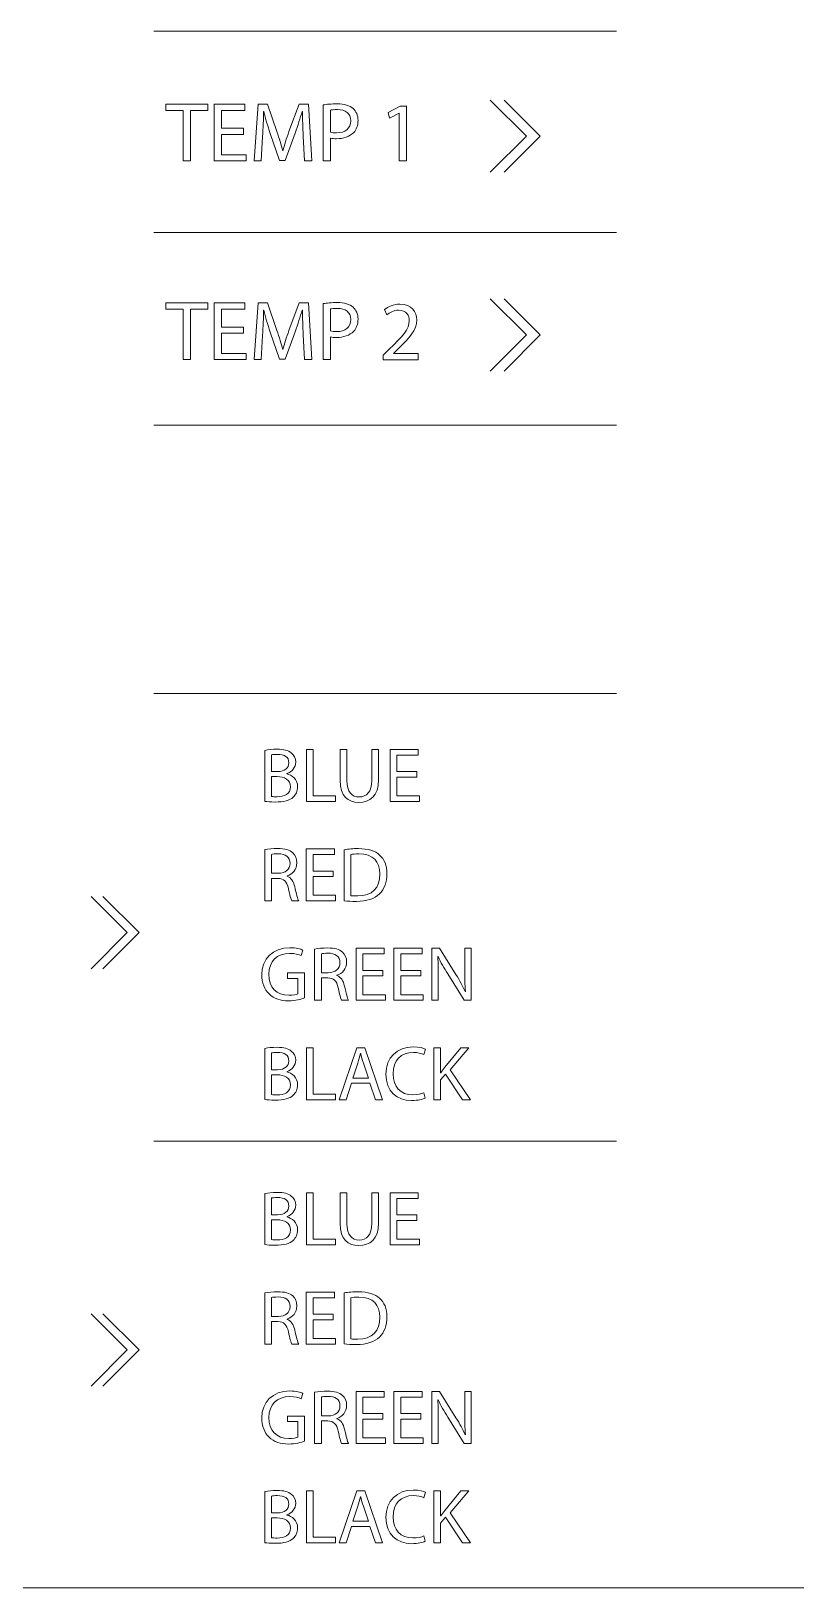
# Model space of a CAD drawing. Header units: millimetres. Extents: x -1390 to 6316, y -1840 to 2435.
# Drawn here: x 2835.9 to 2866.7, y -450.8 to -388.1 of the extents above; entities that cross this region are included whole.
import ezdxf

# ---------------------------------------------------------------- set-up
doc = ezdxf.new("R2010")
doc.units = ezdxf.units.MM
doc.layers.add('New Bottom Board Text', color=5, linetype='CONTINUOUS', lineweight=0, true_color=0x0000ff)
doc.layers.add('Referance lines', color=3, linetype='CONTINUOUS', lineweight=0, true_color=0x00ff00)

msp = doc.modelspace()

# ---------------------------------------------------------------- linework, layer by layer
at = {"layer": 'New Bottom Board Text', "color": 5, "true_color": 0x0000ff}
for points in [[(2840.832, -388.126), (2859.458, -388.126)], [(2854.38, -390.903), (2855.834, -392.356), (2854.38, -393.809)], [(2854.94, -390.903), (2856.394, -392.356), (2854.94, -393.809)], [(2842.011, -391.319), (2841.318, -391.319), (2841.318, -391.069), (2843.006, -391.069), (2843.006, -391.319), (2842.309, -391.319), (2842.309, -393.35), (2842.011, -393.35), (2842.011, -391.319), (2842.011, -391.319)], [(2844.439, -392.281), (2843.556, -392.281), (2843.556, -393.103), (2844.544, -393.103), (2844.544, -393.35), (2843.258, -393.35), (2843.258, -391.069), (2844.493, -391.069), (2844.493, -391.316), (2843.556, -391.316), (2843.556, -392.037), (2844.439, -392.037), (2844.439, -392.281), (2844.439, -392.281)], [(2845.209, -392.372), (2845.148, -393.35), (2844.866, -393.35), (2845.026, -391.068), (2845.402, -391.068), (2845.79, -392.172)], [(2845.259, -391.363), (2845.252, -391.363)], [(2846.271, -392.172), (2846.677, -391.068), (2847.053, -391.068), (2847.195, -393.35), (2846.904, -393.35), (2846.85, -392.348), (2846.85, -392.348)], [(2846.813, -391.363), (2846.806, -391.363)], [(2847.945, -392.436), (2847.945, -393.35), (2847.65, -393.35), (2847.65, -391.096), (2847.65, -391.096)], [(2847.945, -391.309), (2847.945, -392.196), (2847.945, -392.196)], [(2850.711, -391.427), (2850.705, -391.427), (2850.322, -391.634), (2850.265, -391.407), (2850.745, -391.15), (2850.999, -391.15), (2850.999, -393.35), (2850.711, -393.35), (2850.711, -391.427), (2850.711, -391.427)], [(2846.519, -392.23), (2846.116, -393.337), (2845.892, -393.337), (2845.52, -392.25)], [(2846.021, -392.94), (2846.028, -392.94)], [(2840.832, -396.23), (2859.458, -396.23)], [(2842.011, -399.319), (2841.318, -399.319), (2841.318, -399.069), (2843.006, -399.069), (2843.006, -399.319), (2842.309, -399.319), (2842.309, -401.35), (2842.011, -401.35), (2842.011, -399.319), (2842.011, -399.319)], [(2844.439, -400.281), (2843.556, -400.281), (2843.556, -401.103), (2844.544, -401.103), (2844.544, -401.35), (2843.258, -401.35), (2843.258, -399.069), (2844.493, -399.069), (2844.493, -399.316), (2843.556, -399.316), (2843.556, -400.037), (2844.439, -400.037), (2844.439, -400.281), (2844.439, -400.281)], [(2845.209, -400.372), (2845.148, -401.35), (2844.866, -401.35), (2845.026, -399.069), (2845.402, -399.069), (2845.79, -400.172)], [(2846.271, -400.172), (2846.677, -399.069), (2847.053, -399.069), (2847.195, -401.35), (2846.904, -401.35), (2846.85, -400.348), (2846.85, -400.348)], [(2847.945, -400.436), (2847.945, -401.35), (2847.65, -401.35), (2847.65, -399.096), (2847.65, -399.096)], [(2854.38, -398.904), (2855.834, -400.357), (2854.38, -401.81)], [(2854.94, -398.904), (2856.394, -400.357), (2854.94, -401.81)], [(2845.259, -399.364), (2845.252, -399.364)], [(2846.813, -399.364), (2846.806, -399.364)], [(2847.945, -399.309), (2847.945, -400.196), (2847.945, -400.196)], [(2850.217, -399.546), (2850.122, -399.336)], [(2846.519, -400.23), (2846.116, -401.337), (2845.892, -401.337), (2845.52, -400.25)], [(2846.021, -400.941), (2846.028, -400.941)], [(2850.657, -400.934), (2850.485, -401.097), (2850.485, -401.103), (2851.47, -401.103), (2851.47, -401.351), (2850.065, -401.351), (2850.065, -401.35)], [(2850.065, -401.35), (2850.065, -401.167), (2850.298, -400.941)], [(2840.832, -403.993), (2859.458, -403.993)], [(2840.832, -414.789), (2859.458, -414.789)], [(2845.301, -419.134), (2845.301, -417.078), (2845.301, -417.078)], [(2845.571, -417.258), (2845.571, -417.935), (2845.571, -417.935)], [(2846.981, -417.047), (2847.254, -417.047), (2847.254, -418.913), (2848.148, -418.913), (2848.148, -419.14), (2846.981, -419.14), (2846.981, -417.047), (2846.981, -417.047)], [(2848.334, -418.28), (2848.334, -417.047), (2848.608, -417.047), (2848.608, -417.047)], [(2848.608, -417.047), (2848.608, -418.289)], [(2849.604, -418.289), (2849.604, -417.047), (2849.878, -417.047), (2849.878, -418.271)], [(2851.427, -418.159), (2850.616, -418.159), (2850.616, -418.913), (2851.523, -418.913), (2851.523, -419.14), (2850.343, -419.14), (2850.343, -417.047), (2851.476, -417.047), (2851.476, -417.274), (2850.616, -417.274), (2850.616, -417.935), (2851.427, -417.935), (2851.427, -418.159), (2851.427, -418.159)], [(2845.571, -417.935), (2845.817, -417.935)], [(2845.795, -418.137), (2845.571, -418.137), (2845.571, -418.935), (2845.571, -418.935)], [(2846.19, -418.013), (2846.19, -418.022)], [(2845.826, -422.233), (2845.571, -422.233), (2845.571, -423.14), (2845.301, -423.14), (2845.301, -421.075), (2845.301, -421.075)], [(2848.052, -422.159), (2847.242, -422.159), (2847.242, -422.913), (2848.148, -422.913), (2848.148, -423.14), (2846.968, -423.14), (2846.968, -421.047), (2848.102, -421.047), (2848.102, -421.274), (2847.242, -421.274), (2847.242, -421.935), (2848.052, -421.935), (2848.052, -422.159), (2848.052, -422.159)], [(2848.499, -423.133), (2848.499, -421.078), (2848.499, -421.078)], [(2845.571, -421.265), (2845.571, -422.028), (2845.571, -422.028)], [(2848.769, -421.274), (2848.769, -422.929), (2848.769, -422.929)], [(2845.571, -422.028), (2845.848, -422.028)], [(2846.199, -422.133), (2846.199, -422.143)], [(2838.303, -422.961), (2839.756, -424.414), (2838.303, -425.867)], [(2838.783, -422.961), (2840.236, -424.414), (2838.783, -425.867)], [(2846.665, -423.14), (2846.385, -423.14)], [(2846.835, -425.121), (2846.767, -425.342)], [(2847.832, -426.234), (2847.577, -426.234), (2847.577, -427.14), (2847.307, -427.14), (2847.307, -425.075), (2847.307, -425.075)], [(2847.577, -425.265), (2847.577, -426.028), (2847.577, -426.028)], [(2850.058, -426.159), (2849.247, -426.159), (2849.247, -426.913), (2850.154, -426.913), (2850.154, -427.14), (2848.974, -427.14), (2848.974, -425.047), (2850.107, -425.047), (2850.107, -425.274), (2849.247, -425.274), (2849.247, -425.935), (2850.058, -425.935), (2850.058, -426.159), (2850.058, -426.159)], [(2851.585, -426.159), (2850.775, -426.159), (2850.775, -426.913), (2851.681, -426.913), (2851.681, -427.14), (2850.501, -427.14), (2850.501, -425.047), (2851.634, -425.047), (2851.634, -425.274), (2850.775, -425.274), (2850.775, -425.935), (2851.585, -425.935), (2851.585, -426.159), (2851.585, -426.159)], [(2852.032, -427.14), (2852.032, -425.047), (2852.33, -425.047), (2852.998, -426.106)], [(2852.277, -425.379), (2852.268, -425.382)], [(2853.348, -425.923), (2853.348, -425.047), (2853.603, -425.047), (2853.603, -427.14), (2853.329, -427.14), (2852.665, -426.078)], [(2846.631, -426.882), (2846.631, -426.258), (2846.208, -426.258), (2846.208, -426.04), (2846.898, -426.04), (2846.898, -427.047), (2846.897, -427.047)], [(2847.577, -426.028), (2847.854, -426.028)], [(2848.204, -426.134), (2848.204, -426.143)], [(2852.286, -426.245), (2852.286, -427.14), (2852.032, -427.14), (2852.032, -427.14)], [(2848.67, -427.14), (2848.391, -427.14)], [(2853.37, -426.786), (2853.379, -426.783)], [(2845.301, -431.134), (2845.301, -429.078), (2845.301, -429.078)], [(2845.571, -429.258), (2845.571, -429.935), (2845.571, -429.935)], [(2846.981, -429.047), (2847.254, -429.047), (2847.254, -430.913), (2848.148, -430.913), (2848.148, -431.14), (2846.981, -431.14), (2846.981, -429.047), (2846.981, -429.047)], [(2848.788, -430.482), (2848.57, -431.14), (2848.291, -431.14), (2849.005, -429.047), (2849.328, -429.047), (2850.042, -431.14), (2849.753, -431.14), (2849.53, -430.482), (2848.788, -430.482), (2848.788, -430.482)], [(2851.768, -429.106), (2851.7, -429.327)], [(2852.103, -429.047), (2852.373, -429.047), (2852.373, -430.056), (2852.383, -430.056)], [(2852.547, -429.833), (2853.187, -429.047), (2853.522, -429.047), (2852.764, -429.935), (2853.581, -431.14), (2853.261, -431.14), (2852.575, -430.112), (2852.373, -430.342), (2852.373, -431.14), (2852.103, -431.14), (2852.103, -429.047), (2852.103, -429.047)], [(2849.048, -429.665), (2848.844, -430.271), (2849.477, -430.271), (2849.477, -430.271)], [(2849.16, -429.286), (2849.154, -429.286)], [(2849.477, -430.271), (2849.269, -429.668)], [(2845.571, -429.935), (2845.817, -429.935)], [(2845.795, -430.137), (2845.571, -430.137), (2845.571, -430.935), (2845.571, -430.935)], [(2846.19, -430.013), (2846.19, -430.022)], [(2851.709, -430.858), (2851.762, -431.075), (2851.762, -431.075)], [(2840.832, -432.814), (2859.458, -432.814)], [(2846.981, -434.887), (2847.254, -434.887), (2847.254, -436.753), (2848.148, -436.753), (2848.148, -436.98), (2846.981, -436.98), (2846.981, -434.887), (2846.981, -434.887)], [(2848.334, -436.12), (2848.334, -434.887), (2848.608, -434.887), (2848.608, -434.887)], [(2848.608, -434.887), (2848.608, -436.129)], [(2849.604, -436.129), (2849.604, -434.887), (2849.878, -434.887), (2849.878, -436.111)], [(2851.427, -435.998), (2850.616, -435.998), (2850.616, -436.753), (2851.523, -436.753), (2851.523, -436.98), (2850.343, -436.98), (2850.343, -434.887), (2851.476, -434.887), (2851.476, -435.114), (2850.616, -435.114), (2850.616, -435.775), (2851.427, -435.775), (2851.427, -435.998), (2851.427, -435.998)], [(2845.301, -436.974), (2845.301, -434.918), (2845.301, -434.918)], [(2845.571, -435.098), (2845.571, -435.775), (2845.571, -435.775)], [(2845.571, -435.775), (2845.817, -435.775)], [(2845.795, -435.977), (2845.571, -435.977), (2845.571, -436.775), (2845.571, -436.775)], [(2846.19, -435.853), (2846.19, -435.862)], [(2845.826, -440.073), (2845.571, -440.073), (2845.571, -440.98), (2845.301, -440.98), (2845.301, -438.915), (2845.301, -438.915)], [(2845.571, -439.104), (2845.571, -439.868), (2845.571, -439.868)], [(2848.052, -439.998), (2847.242, -439.998), (2847.242, -440.753), (2848.148, -440.753), (2848.148, -440.98), (2846.968, -440.98), (2846.968, -438.887), (2848.102, -438.887), (2848.102, -439.114), (2847.242, -439.114), (2847.242, -439.775), (2848.052, -439.775), (2848.052, -439.998), (2848.052, -439.998)], [(2848.499, -440.973), (2848.499, -438.918), (2848.499, -438.918)], [(2848.769, -439.114), (2848.769, -440.768), (2848.769, -440.768)], [(2838.303, -439.761), (2839.756, -441.214), (2838.303, -442.667)], [(2838.783, -439.761), (2840.236, -441.214), (2838.783, -442.667)], [(2845.571, -439.868), (2845.848, -439.868)], [(2846.199, -439.974), (2846.199, -439.983)], [(2846.665, -440.98), (2846.385, -440.98)], [(2846.835, -442.962), (2846.767, -443.182)], [(2847.832, -444.073), (2847.577, -444.073), (2847.577, -444.98), (2847.307, -444.98), (2847.307, -442.915), (2847.307, -442.915)], [(2850.058, -443.999), (2849.247, -443.999), (2849.247, -444.753), (2850.154, -444.753), (2850.154, -444.98), (2848.974, -444.98), (2848.974, -442.887), (2850.107, -442.887), (2850.107, -443.114), (2849.247, -443.114), (2849.247, -443.775), (2850.058, -443.775), (2850.058, -443.999), (2850.058, -443.999)], [(2851.585, -443.999), (2850.775, -443.999), (2850.775, -444.753), (2851.681, -444.753), (2851.681, -444.98), (2850.501, -444.98), (2850.501, -442.887), (2851.634, -442.887), (2851.634, -443.114), (2850.775, -443.114), (2850.775, -443.775), (2851.585, -443.775), (2851.585, -443.999), (2851.585, -443.999)], [(2852.032, -444.98), (2852.032, -442.887), (2852.33, -442.887), (2852.998, -443.946)], [(2853.348, -443.762), (2853.348, -442.887), (2853.603, -442.887), (2853.603, -444.98), (2853.329, -444.98), (2852.665, -443.918)], [(2847.577, -443.105), (2847.577, -443.868), (2847.577, -443.868)], [(2852.277, -443.219), (2852.268, -443.222)], [(2846.631, -444.722), (2846.631, -444.098), (2846.208, -444.098), (2846.208, -443.881), (2846.898, -443.881), (2846.898, -444.887), (2846.897, -444.887)], [(2847.577, -443.868), (2847.854, -443.868)], [(2848.204, -443.974), (2848.204, -443.983)], [(2852.286, -444.085), (2852.286, -444.98), (2852.032, -444.98), (2852.032, -444.98)], [(2853.37, -444.626), (2853.379, -444.622)], [(2848.67, -444.98), (2848.391, -444.98)], [(2845.301, -448.973), (2845.301, -446.918), (2845.301, -446.918)], [(2845.571, -447.098), (2845.571, -447.775), (2845.571, -447.775)], [(2846.981, -446.887), (2847.254, -446.887), (2847.254, -448.753), (2848.148, -448.753), (2848.148, -448.98), (2846.981, -448.98), (2846.981, -446.887), (2846.981, -446.887)], [(2848.788, -448.321), (2848.57, -448.98), (2848.291, -448.98), (2849.005, -446.887), (2849.328, -446.887), (2850.042, -448.98), (2849.753, -448.98), (2849.53, -448.321), (2848.788, -448.321), (2848.788, -448.321)], [(2849.16, -447.126), (2849.154, -447.126)], [(2851.768, -446.946), (2851.7, -447.167)], [(2852.103, -446.887), (2852.373, -446.887), (2852.373, -447.896), (2852.383, -447.896)], [(2852.547, -447.673), (2853.187, -446.887), (2853.522, -446.887), (2852.764, -447.775), (2853.581, -448.98), (2853.261, -448.98), (2852.575, -447.952), (2852.373, -448.182), (2852.373, -448.98), (2852.103, -448.98), (2852.103, -446.887), (2852.103, -446.887)], [(2845.571, -447.775), (2845.817, -447.775)], [(2845.795, -447.977), (2845.571, -447.977), (2845.571, -448.775), (2845.571, -448.775)], [(2846.19, -447.853), (2846.19, -447.862)], [(2849.048, -447.505), (2848.844, -448.11), (2849.477, -448.11), (2849.477, -448.11)], [(2849.477, -448.11), (2849.269, -447.508)], [(2851.709, -448.697), (2851.762, -448.914), (2851.762, -448.914)], [(2840.832, -450.792), (2859.458, -450.792)]]:
    msp.add_lwpolyline(points, dxfattribs=at)
for points in [[(2845.252, -391.363), (2845.246, -391.648), (2845.229, -392.027), (2845.209, -392.372)], [(2845.52, -392.25), (2845.412, -391.925), (2845.323, -391.634), (2845.259, -391.363)], [(2846.806, -391.363), (2846.725, -391.628), (2846.633, -391.915), (2846.519, -392.23)], [(2846.85, -392.348), (2846.833, -392.03), (2846.813, -391.644), (2846.813, -391.363)], [(2847.65, -391.096), (2847.792, -391.072), (2847.979, -391.052), (2848.215, -391.052)], [(2848.222, -391.285), (2848.094, -391.285), (2847.995, -391.296), (2847.945, -391.309)], [(2848.215, -391.052), (2848.507, -391.052), (2848.72, -391.12), (2848.855, -391.242)], [(2848.761, -391.736), (2848.761, -391.431), (2848.544, -391.285), (2848.222, -391.285)], [(2848.855, -391.242), (2848.977, -391.35), (2849.055, -391.516), (2849.055, -391.719)], [(2845.79, -392.172), (2845.885, -392.453), (2845.96, -392.703), (2846.021, -392.94)], [(2846.028, -392.94), (2846.088, -392.71), (2846.17, -392.46), (2846.271, -392.172)], [(2847.945, -392.196), (2848.009, -392.213), (2848.09, -392.22), (2848.189, -392.22)], [(2848.879, -392.206), (2848.72, -392.372), (2848.469, -392.457), (2848.182, -392.457)], [(2848.189, -392.22), (2848.544, -392.22), (2848.761, -392.044), (2848.761, -391.736)], [(2849.055, -391.719), (2849.055, -391.925), (2848.994, -392.088), (2848.879, -392.206)], [(2848.182, -392.457), (2848.094, -392.457), (2848.012, -392.453), (2847.945, -392.436)], [(2847.65, -399.096), (2847.792, -399.073), (2847.979, -399.052), (2848.215, -399.052)], [(2848.215, -399.052), (2848.507, -399.052), (2848.72, -399.12), (2848.855, -399.242)], [(2850.122, -399.336), (2850.271, -399.211), (2850.491, -399.113), (2850.742, -399.113)], [(2850.742, -399.113), (2851.216, -399.113), (2851.415, -399.438), (2851.415, -399.753)], [(2845.252, -399.364), (2845.246, -399.648), (2845.229, -400.027), (2845.209, -400.372)], [(2845.52, -400.25), (2845.412, -399.925), (2845.323, -399.634), (2845.259, -399.364)], [(2846.806, -399.364), (2846.725, -399.627), (2846.633, -399.915), (2846.519, -400.23)], [(2846.85, -400.348), (2846.833, -400.03), (2846.813, -399.644), (2846.813, -399.364)], [(2848.222, -399.285), (2848.094, -399.285), (2847.995, -399.295), (2847.945, -399.309)], [(2848.189, -400.22), (2848.544, -400.22), (2848.761, -400.044), (2848.761, -399.736)], [(2848.761, -399.736), (2848.761, -399.431), (2848.544, -399.285), (2848.222, -399.285)], [(2848.855, -399.242), (2848.977, -399.35), (2849.055, -399.516), (2849.055, -399.718)], [(2849.055, -399.718), (2849.055, -399.925), (2848.994, -400.088), (2848.879, -400.206)], [(2850.684, -399.36), (2850.485, -399.36), (2850.319, -399.461), (2850.217, -399.546)], [(2850.298, -400.941), (2850.86, -400.406), (2851.117, -400.122), (2851.117, -399.79)], [(2851.415, -399.753), (2851.415, -400.159), (2851.121, -400.487), (2850.657, -400.934)], [(2851.117, -399.79), (2851.117, -399.566), (2851.012, -399.36), (2850.684, -399.36)], [(2845.79, -400.172), (2845.885, -400.453), (2845.96, -400.704), (2846.021, -400.941)], [(2846.028, -400.941), (2846.088, -400.711), (2846.17, -400.46), (2846.271, -400.172)], [(2847.945, -400.196), (2848.009, -400.213), (2848.09, -400.22), (2848.189, -400.22)], [(2848.182, -400.457), (2848.094, -400.457), (2848.012, -400.453), (2847.945, -400.436)], [(2848.879, -400.206), (2848.72, -400.372), (2848.469, -400.457), (2848.182, -400.457)], [(2845.301, -417.078), (2845.419, -417.05), (2845.609, -417.032), (2845.795, -417.032)], [(2845.811, -417.24), (2845.687, -417.24), (2845.615, -417.249), (2845.571, -417.258)], [(2845.795, -417.032), (2846.065, -417.032), (2846.239, -417.078), (2846.366, -417.184)], [(2846.267, -417.581), (2846.267, -417.339), (2846.084, -417.24), (2845.811, -417.24)], [(2846.366, -417.184), (2846.475, -417.265), (2846.543, -417.389), (2846.543, -417.553)], [(2845.817, -417.935), (2846.099, -417.935), (2846.267, -417.783), (2846.267, -417.581)], [(2846.543, -417.553), (2846.543, -417.758), (2846.407, -417.935), (2846.19, -418.013)], [(2846.335, -418.541), (2846.335, -418.258), (2846.09, -418.137), (2845.795, -418.137)], [(2845.798, -418.947), (2846.078, -418.947), (2846.335, -418.845), (2846.335, -418.541)], [(2846.19, -418.022), (2846.388, -418.069), (2846.621, -418.233), (2846.621, -418.544)], [(2846.621, -418.544), (2846.621, -418.724), (2846.55, -418.864), (2846.441, -418.963)], [(2849.086, -419.174), (2848.658, -419.174), (2848.334, -418.932), (2848.334, -418.28)], [(2848.608, -418.289), (2848.608, -418.755), (2848.816, -418.954), (2849.095, -418.954)], [(2849.878, -418.271), (2849.878, -418.913), (2849.539, -419.174), (2849.086, -419.174)], [(2849.095, -418.954), (2849.402, -418.954), (2849.604, -418.749), (2849.604, -418.289)], [(2845.72, -419.159), (2845.534, -419.159), (2845.391, -419.146), (2845.301, -419.134)], [(2845.571, -418.935), (2845.627, -418.944), (2845.702, -418.947), (2845.798, -418.947)], [(2846.441, -418.963), (2846.298, -419.096), (2846.062, -419.159), (2845.72, -419.159)], [(2845.301, -421.075), (2845.438, -421.05), (2845.637, -421.032), (2845.82, -421.032)], [(2845.82, -421.032), (2846.109, -421.032), (2846.298, -421.087), (2846.425, -421.202)], [(2848.499, -421.078), (2848.663, -421.05), (2848.859, -421.032), (2849.073, -421.032)], [(2849.073, -421.032), (2849.462, -421.032), (2849.738, -421.125), (2849.921, -421.292)], [(2845.838, -421.243), (2845.708, -421.243), (2845.618, -421.252), (2845.571, -421.265)], [(2846.32, -421.631), (2846.32, -421.361), (2846.124, -421.243), (2845.838, -421.243)], [(2845.848, -422.028), (2846.137, -422.028), (2846.32, -421.87), (2846.32, -421.631)], [(2846.59, -421.603), (2846.59, -421.876), (2846.416, -422.059), (2846.199, -422.133)], [(2846.425, -421.202), (2846.528, -421.295), (2846.59, -421.438), (2846.59, -421.603)], [(2849.086, -421.246), (2848.946, -421.246), (2848.84, -421.259), (2848.769, -421.274)], [(2849.933, -422.053), (2849.937, -421.56), (2849.657, -421.246), (2849.086, -421.246)], [(2849.921, -421.292), (2850.11, -421.463), (2850.219, -421.705), (2850.219, -422.044)], [(2846.248, -422.64), (2846.186, -422.351), (2846.072, -422.242), (2845.826, -422.233)], [(2846.199, -422.143), (2846.357, -422.199), (2846.453, -422.348), (2846.503, -422.565)], [(2849.043, -422.941), (2849.623, -422.941), (2849.933, -422.618), (2849.933, -422.053)], [(2850.219, -422.044), (2850.219, -422.385), (2850.11, -422.665), (2849.918, -422.857)], [(2846.385, -423.14), (2846.351, -423.078), (2846.304, -422.901), (2846.248, -422.64)], [(2846.503, -422.565), (2846.571, -422.857), (2846.621, -423.059), (2846.665, -423.14)], [(2848.769, -422.929), (2848.837, -422.938), (2848.937, -422.941), (2849.043, -422.941)], [(2849.918, -422.857), (2849.719, -423.053), (2849.396, -423.159), (2848.989, -423.159)], [(2848.989, -423.159), (2848.794, -423.159), (2848.636, -423.149), (2848.499, -423.133)], [(2845.177, -426.106), (2845.177, -425.482), (2845.609, -425.025), (2846.311, -425.025)], [(2846.304, -425.252), (2845.795, -425.252), (2845.463, -425.569), (2845.463, -426.093)], [(2846.767, -425.342), (2846.655, -425.289), (2846.516, -425.252), (2846.304, -425.252)], [(2846.311, -425.025), (2846.553, -425.025), (2846.745, -425.078), (2846.835, -425.121)], [(2847.307, -425.075), (2847.444, -425.05), (2847.642, -425.032), (2847.826, -425.032)], [(2847.844, -425.243), (2847.714, -425.243), (2847.624, -425.252), (2847.577, -425.265)], [(2847.826, -425.032), (2848.114, -425.032), (2848.304, -425.087), (2848.431, -425.203)], [(2848.325, -425.631), (2848.325, -425.361), (2848.13, -425.243), (2847.844, -425.243)], [(2848.431, -425.203), (2848.533, -425.296), (2848.595, -425.438), (2848.595, -425.603)], [(2852.268, -425.382), (2852.283, -425.646), (2852.286, -425.897), (2852.286, -426.245)], [(2852.665, -426.078), (2852.519, -425.845), (2852.38, -425.606), (2852.277, -425.379)], [(2845.469, -426.885), (2845.289, -426.711), (2845.177, -426.432), (2845.177, -426.106)], [(2845.463, -426.093), (2845.463, -426.624), (2845.78, -426.938), (2846.271, -426.938)], [(2847.854, -426.028), (2848.143, -426.028), (2848.325, -425.87), (2848.325, -425.631)], [(2848.595, -425.603), (2848.595, -425.876), (2848.422, -426.06), (2848.204, -426.134)], [(2852.998, -426.106), (2853.15, -426.351), (2853.274, -426.571), (2853.37, -426.786)], [(2853.379, -426.783), (2853.354, -426.503), (2853.348, -426.249), (2853.348, -425.923)], [(2848.254, -426.64), (2848.192, -426.352), (2848.077, -426.243), (2847.832, -426.234)], [(2848.204, -426.143), (2848.363, -426.199), (2848.459, -426.348), (2848.509, -426.566)], [(2848.391, -427.14), (2848.356, -427.078), (2848.31, -426.901), (2848.254, -426.64)], [(2848.509, -426.566), (2848.577, -426.858), (2848.627, -427.059), (2848.67, -427.14)], [(2846.251, -427.162), (2845.935, -427.162), (2845.674, -427.081), (2845.469, -426.885)], [(2846.897, -427.047), (2846.776, -427.093), (2846.534, -427.162), (2846.251, -427.162)], [(2846.271, -426.938), (2846.447, -426.938), (2846.569, -426.913), (2846.631, -426.882)], [(2845.301, -429.078), (2845.419, -429.05), (2845.609, -429.032), (2845.795, -429.032)], [(2845.811, -429.24), (2845.687, -429.24), (2845.615, -429.249), (2845.571, -429.258)], [(2845.795, -429.032), (2846.065, -429.032), (2846.239, -429.078), (2846.366, -429.184)], [(2846.267, -429.581), (2846.267, -429.339), (2846.084, -429.24), (2845.811, -429.24)], [(2846.366, -429.184), (2846.475, -429.265), (2846.543, -429.389), (2846.543, -429.553)], [(2850.178, -430.112), (2850.178, -429.454), (2850.623, -429.013), (2851.271, -429.013)], [(2851.281, -429.24), (2850.79, -429.24), (2850.464, -429.553), (2850.464, -430.103)], [(2851.271, -429.013), (2851.529, -429.013), (2851.697, -429.069), (2851.768, -429.106)], [(2851.7, -429.327), (2851.6, -429.277), (2851.455, -429.24), (2851.281, -429.24)], [(2845.817, -429.935), (2846.099, -429.935), (2846.267, -429.783), (2846.267, -429.581)], [(2846.543, -429.553), (2846.543, -429.758), (2846.407, -429.935), (2846.19, -430.013)], [(2849.154, -429.286), (2849.123, -429.407), (2849.092, -429.538), (2849.048, -429.665)], [(2849.269, -429.668), (2849.222, -429.531), (2849.191, -429.407), (2849.16, -429.286)], [(2852.383, -430.056), (2852.438, -429.976), (2852.494, -429.901), (2852.547, -429.833)], [(2846.335, -430.541), (2846.335, -430.258), (2846.09, -430.137), (2845.795, -430.137)], [(2846.19, -430.022), (2846.388, -430.069), (2846.621, -430.233), (2846.621, -430.544)], [(2851.209, -431.174), (2850.619, -431.174), (2850.178, -430.801), (2850.178, -430.112)], [(2850.464, -430.103), (2850.464, -430.618), (2850.759, -430.944), (2851.265, -430.944)], [(2845.72, -431.159), (2845.534, -431.159), (2845.391, -431.146), (2845.301, -431.134)], [(2845.571, -430.935), (2845.627, -430.944), (2845.702, -430.948), (2845.798, -430.948)], [(2846.441, -430.963), (2846.298, -431.097), (2846.062, -431.159), (2845.72, -431.159)], [(2845.798, -430.948), (2846.078, -430.948), (2846.335, -430.845), (2846.335, -430.541)], [(2846.621, -430.544), (2846.621, -430.724), (2846.55, -430.864), (2846.441, -430.963)], [(2851.762, -431.075), (2851.666, -431.125), (2851.464, -431.174), (2851.209, -431.174)], [(2851.265, -430.944), (2851.433, -430.944), (2851.6, -430.91), (2851.709, -430.858)], [(2845.301, -434.918), (2845.419, -434.89), (2845.609, -434.872), (2845.795, -434.872)], [(2845.795, -434.872), (2846.065, -434.872), (2846.239, -434.918), (2846.366, -435.024)], [(2845.811, -435.08), (2845.687, -435.08), (2845.615, -435.089), (2845.571, -435.098)], [(2846.267, -435.421), (2846.267, -435.179), (2846.084, -435.08), (2845.811, -435.08)], [(2845.817, -435.775), (2846.099, -435.775), (2846.267, -435.623), (2846.267, -435.421)], [(2846.543, -435.393), (2846.543, -435.598), (2846.407, -435.775), (2846.19, -435.853)], [(2846.366, -435.024), (2846.475, -435.104), (2846.543, -435.229), (2846.543, -435.393)], [(2846.335, -436.381), (2846.335, -436.098), (2846.09, -435.977), (2845.795, -435.977)], [(2846.19, -435.862), (2846.388, -435.908), (2846.621, -436.073), (2846.621, -436.384)], [(2849.086, -437.014), (2848.658, -437.014), (2848.334, -436.772), (2848.334, -436.12)], [(2848.608, -436.129), (2848.608, -436.595), (2848.816, -436.793), (2849.095, -436.793)], [(2849.878, -436.111), (2849.878, -436.753), (2849.539, -437.014), (2849.086, -437.014)], [(2849.095, -436.793), (2849.402, -436.793), (2849.604, -436.588), (2849.604, -436.129)], [(2845.571, -436.775), (2845.627, -436.784), (2845.702, -436.787), (2845.798, -436.787)], [(2845.798, -436.787), (2846.078, -436.787), (2846.335, -436.685), (2846.335, -436.381)], [(2846.621, -436.384), (2846.621, -436.564), (2846.55, -436.703), (2846.441, -436.803)], [(2845.72, -436.998), (2845.534, -436.998), (2845.391, -436.986), (2845.301, -436.974)], [(2846.441, -436.803), (2846.298, -436.936), (2846.062, -436.998), (2845.72, -436.998)], [(2845.301, -438.915), (2845.438, -438.89), (2845.637, -438.872), (2845.82, -438.872)], [(2845.838, -439.083), (2845.708, -439.083), (2845.618, -439.092), (2845.571, -439.104)], [(2845.82, -438.872), (2846.109, -438.872), (2846.298, -438.927), (2846.425, -439.042)], [(2846.32, -439.471), (2846.32, -439.201), (2846.124, -439.083), (2845.838, -439.083)], [(2846.425, -439.042), (2846.528, -439.135), (2846.59, -439.278), (2846.59, -439.443)], [(2848.499, -438.918), (2848.663, -438.89), (2848.859, -438.872), (2849.073, -438.872)], [(2849.086, -439.086), (2848.946, -439.086), (2848.84, -439.098), (2848.769, -439.114)], [(2849.073, -438.872), (2849.462, -438.872), (2849.738, -438.965), (2849.921, -439.132)], [(2849.933, -439.893), (2849.937, -439.399), (2849.657, -439.086), (2849.086, -439.086)], [(2849.921, -439.132), (2850.11, -439.303), (2850.219, -439.545), (2850.219, -439.884)], [(2845.848, -439.868), (2846.137, -439.868), (2846.32, -439.709), (2846.32, -439.471)], [(2846.59, -439.443), (2846.59, -439.716), (2846.416, -439.899), (2846.199, -439.974)], [(2849.043, -440.781), (2849.623, -440.781), (2849.933, -440.458), (2849.933, -439.893)], [(2850.219, -439.884), (2850.219, -440.225), (2850.11, -440.504), (2849.918, -440.697)], [(2846.248, -440.48), (2846.186, -440.191), (2846.072, -440.083), (2845.826, -440.073)], [(2846.199, -439.983), (2846.357, -440.039), (2846.453, -440.188), (2846.503, -440.405)], [(2846.385, -440.98), (2846.351, -440.918), (2846.304, -440.741), (2846.248, -440.48)], [(2846.503, -440.405), (2846.571, -440.697), (2846.621, -440.899), (2846.665, -440.98)], [(2848.989, -440.998), (2848.794, -440.998), (2848.636, -440.989), (2848.499, -440.973)], [(2848.769, -440.768), (2848.837, -440.778), (2848.937, -440.781), (2849.043, -440.781)], [(2849.918, -440.697), (2849.719, -440.893), (2849.396, -440.998), (2848.989, -440.998)], [(2845.177, -443.946), (2845.177, -443.322), (2845.609, -442.866), (2846.311, -442.866)], [(2846.311, -442.866), (2846.553, -442.866), (2846.745, -442.919), (2846.835, -442.962)], [(2847.307, -442.915), (2847.444, -442.89), (2847.642, -442.872), (2847.826, -442.872)], [(2847.826, -442.872), (2848.114, -442.872), (2848.304, -442.927), (2848.431, -443.042)], [(2848.431, -443.042), (2848.533, -443.135), (2848.595, -443.278), (2848.595, -443.443)], [(2846.304, -443.092), (2845.795, -443.092), (2845.463, -443.409), (2845.463, -443.933)], [(2846.767, -443.182), (2846.655, -443.13), (2846.516, -443.092), (2846.304, -443.092)], [(2847.844, -443.083), (2847.714, -443.083), (2847.624, -443.092), (2847.577, -443.105)], [(2848.325, -443.471), (2848.325, -443.201), (2848.13, -443.083), (2847.844, -443.083)], [(2847.854, -443.868), (2848.143, -443.868), (2848.325, -443.71), (2848.325, -443.471)], [(2848.595, -443.443), (2848.595, -443.716), (2848.422, -443.9), (2848.204, -443.974)], [(2852.268, -443.222), (2852.283, -443.486), (2852.286, -443.738), (2852.286, -444.085)], [(2852.665, -443.918), (2852.519, -443.685), (2852.38, -443.446), (2852.277, -443.219)], [(2845.469, -444.725), (2845.289, -444.552), (2845.177, -444.272), (2845.177, -443.946)], [(2845.463, -443.933), (2845.463, -444.464), (2845.78, -444.778), (2846.271, -444.778)], [(2848.254, -444.48), (2848.192, -444.192), (2848.077, -444.083), (2847.832, -444.073)], [(2848.204, -443.983), (2848.363, -444.039), (2848.459, -444.188), (2848.509, -444.405)], [(2852.998, -443.946), (2853.15, -444.191), (2853.274, -444.411), (2853.37, -444.626)], [(2853.379, -444.622), (2853.354, -444.343), (2853.348, -444.088), (2853.348, -443.762)], [(2846.251, -445.002), (2845.935, -445.002), (2845.674, -444.921), (2845.469, -444.725)], [(2846.897, -444.887), (2846.776, -444.933), (2846.534, -445.002), (2846.251, -445.002)], [(2846.271, -444.778), (2846.447, -444.778), (2846.569, -444.753), (2846.631, -444.722)], [(2848.391, -444.98), (2848.356, -444.918), (2848.31, -444.741), (2848.254, -444.48)], [(2848.509, -444.405), (2848.577, -444.697), (2848.627, -444.899), (2848.67, -444.98)], [(2845.301, -446.918), (2845.419, -446.89), (2845.609, -446.872), (2845.795, -446.872)], [(2845.811, -447.079), (2845.687, -447.079), (2845.615, -447.089), (2845.571, -447.098)], [(2845.795, -446.872), (2846.065, -446.872), (2846.239, -446.918), (2846.366, -447.024)], [(2846.267, -447.421), (2846.267, -447.179), (2846.084, -447.079), (2845.811, -447.079)], [(2845.817, -447.775), (2846.099, -447.775), (2846.267, -447.623), (2846.267, -447.421)], [(2846.543, -447.393), (2846.543, -447.598), (2846.407, -447.775), (2846.19, -447.853)], [(2846.366, -447.024), (2846.475, -447.105), (2846.543, -447.228), (2846.543, -447.393)], [(2849.154, -447.126), (2849.123, -447.247), (2849.092, -447.378), (2849.048, -447.505)], [(2849.269, -447.508), (2849.222, -447.371), (2849.191, -447.247), (2849.16, -447.126)], [(2850.178, -447.952), (2850.178, -447.294), (2850.623, -446.853), (2851.271, -446.853)], [(2851.281, -447.079), (2850.79, -447.079), (2850.464, -447.393), (2850.464, -447.943)], [(2851.271, -446.853), (2851.529, -446.853), (2851.697, -446.909), (2851.768, -446.946)], [(2851.7, -447.167), (2851.6, -447.117), (2851.455, -447.079), (2851.281, -447.079)], [(2846.335, -448.38), (2846.335, -448.098), (2846.09, -447.977), (2845.795, -447.977)], [(2846.19, -447.862), (2846.388, -447.909), (2846.621, -448.073), (2846.621, -448.384)], [(2851.209, -449.014), (2850.619, -449.014), (2850.178, -448.641), (2850.178, -447.952)], [(2850.464, -447.943), (2850.464, -448.458), (2850.759, -448.784), (2851.265, -448.784)], [(2852.383, -447.896), (2852.438, -447.815), (2852.494, -447.741), (2852.547, -447.673)], [(2845.798, -448.787), (2846.078, -448.787), (2846.335, -448.685), (2846.335, -448.38)], [(2846.621, -448.384), (2846.621, -448.564), (2846.55, -448.703), (2846.441, -448.803)], [(2845.72, -448.998), (2845.534, -448.998), (2845.391, -448.986), (2845.301, -448.973)], [(2845.571, -448.775), (2845.627, -448.784), (2845.702, -448.787), (2845.798, -448.787)], [(2846.441, -448.803), (2846.298, -448.936), (2846.062, -448.998), (2845.72, -448.998)], [(2851.762, -448.914), (2851.666, -448.964), (2851.464, -449.014), (2851.209, -449.014)], [(2851.265, -448.784), (2851.433, -448.784), (2851.6, -448.75), (2851.709, -448.697)]]:
    msp.add_open_spline(points, degree=3, dxfattribs=at)
at = {"layer": 'Referance lines', "color": 3, "true_color": 0x00ff00}
msp.add_line((2645.12, -450.792), (3483.116, -450.792), dxfattribs=at)

doc.saveas('drawing.dxf')
